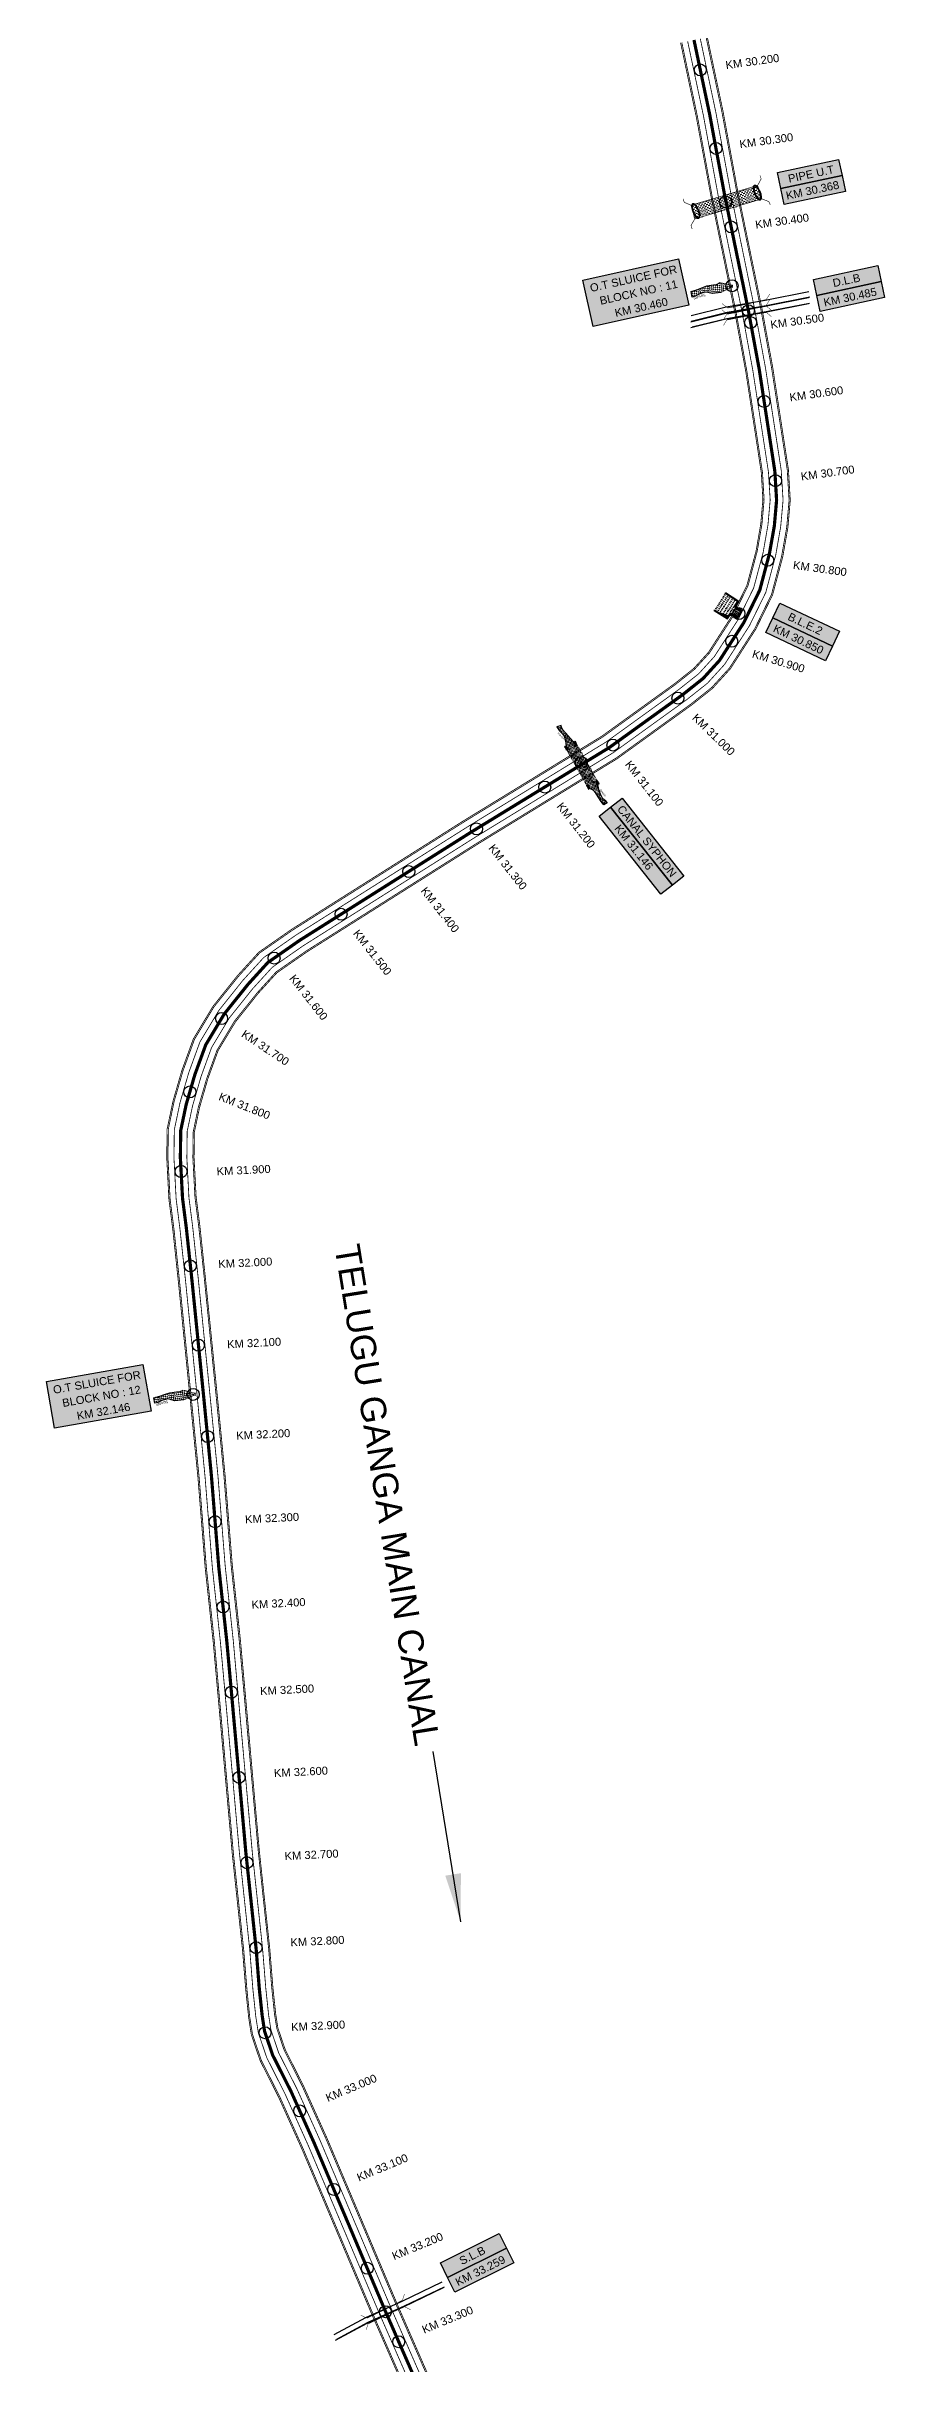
# Model space of a CAD drawing. Header units: inches. Extents: x 85036 to 260440, y 1649183 to 1742360.
# Drawn here: x 88519 to 89567, y 1704299 to 1707195 of the extents above; entities that cross this region are included whole.
import ezdxf

# ---------------------------------------------------------------- set-up
doc = ezdxf.new("R2010")
doc.units = ezdxf.units.IN
doc.header["$MEASUREMENT"] = 0
doc.header["$PDMODE"] = 32
doc.header["$PDSIZE"] = 15
doc.linetypes.add('ACAD_ISO02W100', pattern=[15, 12, -3])
for name, color, linetype in [('bed with', 5, 'Continuous'), ('cahnige', 7, 'Continuous'), ('canal', 1, 'Continuous'), ('CARTTRACK', 30, 'ACAD_ISO02W100'), ('chainage', 7, 'Continuous'), ('laying', 4, 'Continuous'), ('lining', 4, 'Continuous'), ('OT', 7, 'Continuous'), ('ROAD', 6, 'Continuous'), ('SLB', 11, 'Continuous'), ('STREAM', 4, 'Continuous'), ('Stu coo', 3, 'Continuous'), ('top of bund', 1, 'Continuous'), ('UT', 173, 'ACAD_ISO02W100'), ('V', 6, 'Continuous'), ('ZSTU', 7, 'Continuous')]:
    doc.layers.add(name, color=color, linetype=linetype)
doc.styles.add('5mm', font='times.ttf', dxfattribs={"height": 3})
doc.styles.get("Standard").update_dxf_attribs({"font": 'arial.ttf'})
doc.dimstyles.get("Standard").update_dxf_attribs({"dimtxt": 0.18, "dimasz": 0.18, "dimexe": 0.18, "dimexo": 0.0625, "dimgap": 0.09, "dimtad": 0, "dimtih": 1, "dimtoh": 1, "dimdec": 4, "dimzin": 0, "dimdsep": 46, "dimtxsty": 'Standard', "dimcen": 0.09, "dimadec": 0, "dimazin": 0, "dimtfac": 1, "dimtdec": 4, "dimtofl": 0, "dimtmove": 0, "dimatfit": 3, "dimfxl": 1, "dimtolj": 1, "dimtzin": 0, "dimarcsym": 0})
pattern_1 = [(228.0128, (-362214.33102, -1526288.49251), (-7.999998232158, -9.0000013416072), [0.134536, -13.319088]), (184.9697, (-362214.42102, -1526288.592507), (12.0000010515176, 0.999991307007), [0.230868, -22.855925]), (132.5104, (-362214.65102, -1526288.61251), (9.9999907183468, -11.0000086738712), [0.162788, -16.116032]), (267.2737, (-362215.04102, -1526288.862507), (0.9999960177272, 20.0000002949735), [0.210238, -20.813558]), (292.8337, (-362215.05102, -1526289.072507), (-5.0000099054371, 11.9999964117778), [0.206155, -20.409373]), (357.2737, (-362214.97102, -1526289.262507), (-20.0000002949735, 0.9999960177272), [0.210238, -20.813558]), (37.6942, (-362214.761022, -1526289.272507), (-13.000007345618, -9.9999904051605), [0.278029, -27.524849]), (72.2553, (-362214.541022, -1526289.102507), (7.0000107627054, 21.9999962312392), [0.262488, -25.986321]), (121.4296, (-362214.46102, -1526288.852507), (-8.0000082341764, 12.9999950364926), [0.21095, -20.884073]), (175.2364, (-362214.57102, -1526288.67251), (11.0000009463196, -0.9999915326613), [0.240832, -11.800763]), (222.3974, (-362214.811022, -1526288.652507), (-12.0000073510732, -10.9999920820141), [0.311448, -30.833375]), (138.8141, (-362214.05102, -1526288.87251), (-7.0000029468057, 5.999997313343), [0.106301, -10.523844]), (171.4692, (-362214.13102, -1526288.802507), (12.9999982848151, -2.0000079100398), [0.202237, -20.021511]), (225, (-362214.331, -1526288.7725), (-1e-16, -1.00000030945), [0.141421, -1.272792]), (203.1986, (-362214.40102, -1526288.65251), (4.999999730667, 2.000001325265), [0.076158, -7.539615]), (291.8014, (-362214.47102, -1526288.6825), (-0.9999999105, 3.00000027301), [0.107703, -5.277462]), (30.9638, (-362214.43102, -1526288.7825), (2.999998022288, 2.00000248354), [0.174929, -5.656023]), (161.5651, (-362214.28102, -1526288.6925), (2.00000043459, -0.99999840322), [0.126491, -3.035787]), (16.3895, (-362215.05102, -1526288.682507), (10.000002198412, 2.999992709818), [0.1772, -17.542845]), (70.3462, (-362214.88102, -1526288.63251), (-3.9999952473717, -11.0000021356062), [0.148661, -14.717408]), (293.1986, (-362214.28102, -1526288.49251), (-2.000001325265, 4.999999730667), [0.152315, -7.463458]), (343.6105, (-362214.22102, -1526288.632507), (-10.000002198412, 2.999992709818), [0.1772, -17.542845]), (339.444, (-362215.05102, -1526289.30251), (-5.000001844542, 1.999995996422), [0.17088, -8.373124]), (294.7751, (-362214.89102, -1526289.36251), (-4.9999921892452, 11.000003421839), [0.143178, -14.174643]), (66.8014, (-362214.27102, -1526289.49251), (2.000001325265, 4.999999730667), [0.152315, -7.463458]), (17.354, (-362214.21102, -1526289.35251), (-13.0000020190968, -3.9999945022591), [0.167631, -16.595424]), (69.444, (-362214.76102, -1526289.49251), (-1.999995996422, -5.000001844542), [0.08544, -8.458564]), (101.3099, (-362214.33102, -1526289.4925), (-0.999997632162, 4.00000075223), [0.05099, -5.048029]), (165.9638, (-362214.34102, -1526289.4425), (3.00000054599, -0.99999805736), [0.206155, -3.91695]), (186.009, (-362214.54102, -1526289.392507), (9.999999750906, 0.9999993174818), [0.19105, -18.913923]), (303.6901, (-362214.43102, -1526288.8725), (-1.000001334507, 1.99999955777), [0.144222, -3.461329]), (353.1572, (-362214.351022, -1526288.992507), (16.9999993654786, -2.0000079979248), [0.251794, -24.927563]), (60.9454, (-362214.10102, -1526289.02251), (-4.000000027199, -7.0000003845697), [0.102956, -10.192674]), (90, (-362214.051, -1526288.9325), (-1, 1), [0.06, -0.94]), (120.2564, (-362214.56102, -1526289.36251), (3.9999948868027, -7.0000024558547), [0.138924, -13.75352]), (48.0128, (-362214.63102, -1526289.24251), (7.999998232158, 9.0000013416072), [0.269072, -13.184552]), (0, (-362214.451, -1526289.0425), (1, 1), [0.26, -0.74]), (325.3048, (-362214.19102, -1526289.04251), (-9.9999942589875, 7.0000086095945), [0.158114, -15.653274]), (254.0546, (-362214.06102, -1526289.13251), (-0.999999889296, -4.000000126652), [0.145602, -7.134508]), (207.646, (-362214.10102, -1526289.272507), (-18.9999958071796, -10.0000077131692), [0.237065, -23.469474]), (175.4261, (-362214.311022, -1526289.382507), (-13.0000005583121, 0.9999948011611), [0.250799, -24.829074])]
pattern_2 = [(0, (-362215.051, -1526289.4925), (1.25, 1.25), [1.25, -1.25])]
pattern_3 = [(228.0128, (-362243.17535, -1526336.432974), (-7.999998232158, -9.0000013416072), [0.134536, -13.319088]), (184.9697, (-362243.26535, -1526336.532974), (12.0000010515176, 0.999991307007), [0.230868, -22.855925]), (132.5104, (-362243.49535, -1526336.552974), (9.9999907183468, -11.0000086738712), [0.162788, -16.116032]), (267.2737, (-362243.88535, -1526336.802974), (0.9999960177272, 20.0000002949735), [0.210238, -20.813558]), (292.8337, (-362243.89535, -1526337.012974), (-5.0000099054371, 11.9999964117778), [0.206155, -20.409373]), (357.2737, (-362243.81535, -1526337.202974), (-20.0000002949735, 0.9999960177272), [0.210238, -20.813558]), (37.6942, (-362243.60535, -1526337.212974), (-13.000007345618, -9.9999904051605), [0.278029, -27.524849]), (72.2553, (-362243.38535, -1526337.042974), (7.0000107627054, 21.9999962312392), [0.262488, -25.986321]), (121.4296, (-362243.30535, -1526336.792974), (-8.0000082341764, 12.9999950364926), [0.21095, -20.884073]), (175.2364, (-362243.41535, -1526336.612974), (11.0000009463196, -0.9999915326613), [0.240832, -11.800763]), (222.3974, (-362243.65535, -1526336.592974), (-12.0000073510732, -10.9999920820141), [0.311448, -30.833375]), (138.8141, (-362242.89535, -1526336.81297), (-7.0000029468057, 5.999997313343), [0.106301, -10.523844]), (171.4692, (-362242.97535, -1526336.742974), (12.9999982848151, -2.0000079100398), [0.202237, -20.021511]), (225, (-362243.17535, -1526336.713), (-1e-16, -1.00000030945), [0.141421, -1.272792]), (203.1986, (-362243.24535, -1526336.59297), (4.999999730667, 2.000001325265), [0.076158, -7.539615]), (291.8014, (-362243.31535, -1526336.62297), (-0.9999999105, 3.00000027301), [0.107703, -5.277462]), (30.9638, (-362243.27535, -1526336.72297), (2.999998022288, 2.00000248354), [0.174929, -5.656023]), (161.5651, (-362243.12535, -1526336.63297), (2.00000043459, -0.99999840322), [0.126491, -3.035787]), (16.3895, (-362243.89535, -1526336.622974), (10.000002198412, 2.999992709818), [0.1772, -17.542845]), (70.3462, (-362243.72535, -1526336.572974), (-3.9999952473717, -11.0000021356062), [0.148661, -14.717408]), (293.1986, (-362243.12535, -1526336.43297), (-2.000001325265, 4.999999730667), [0.152315, -7.463458]), (343.6105, (-362243.06535, -1526336.572974), (-10.000002198412, 2.999992709818), [0.1772, -17.542845]), (339.444, (-362243.89535, -1526337.24297), (-5.000001844542, 1.999995996422), [0.17088, -8.373124]), (294.7751, (-362243.73535, -1526337.302974), (-4.9999921892452, 11.000003421839), [0.143178, -14.174643]), (66.8014, (-362243.11535, -1526337.43297), (2.000001325265, 4.999999730667), [0.152315, -7.463458]), (17.354, (-362243.05535, -1526337.292974), (-13.0000020190968, -3.9999945022591), [0.167631, -16.595424]), (69.444, (-362243.60535, -1526337.43297), (-1.999995996422, -5.000001844542), [0.08544, -8.458564]), (101.3099, (-362243.17535, -1526337.43297), (-0.999997632162, 4.00000075223), [0.05099, -5.048029]), (165.9638, (-362243.18535, -1526337.38297), (3.00000054599, -0.99999805736), [0.206155, -3.91695]), (186.009, (-362243.38535, -1526337.332974), (9.999999750906, 0.9999993174818), [0.19105, -18.913923]), (303.6901, (-362243.27535, -1526336.81297), (-1.000001334507, 1.99999955777), [0.144222, -3.461329]), (353.1572, (-362243.19535, -1526336.932974), (16.9999993654786, -2.0000079979248), [0.251794, -24.927563]), (60.9454, (-362242.94535, -1526336.96297), (-4.000000027199, -7.0000003845697), [0.102956, -10.192674]), (90, (-362242.8953, -1526336.873), (-1, 1), [0.06, -0.94]), (120.2564, (-362243.40535, -1526337.302974), (3.9999948868027, -7.0000024558547), [0.138924, -13.75352]), (48.0128, (-362243.47535, -1526337.182974), (7.999998232158, 9.0000013416072), [0.269072, -13.184552]), (0, (-362243.2953, -1526336.983), (1, 1), [0.26, -0.74]), (325.3048, (-362243.03535, -1526336.982974), (-9.9999942589875, 7.0000086095945), [0.158114, -15.653274]), (254.0546, (-362242.90535, -1526337.07297), (-0.999999889296, -4.000000126652), [0.145602, -7.134508]), (207.646, (-362242.94535, -1526337.212974), (-18.9999958071796, -10.0000077131692), [0.237065, -23.469474]), (175.4261, (-362243.15535, -1526337.322974), (-13.0000005583121, 0.9999948011611), [0.250799, -24.829074])]

# ---------------------------------------------------------------- blocks, each defined once
blk = doc.blocks.new('VBVB')
at = {"layer": 'STREAM'}
h = blk.add_hatch(dxfattribs=at)
h.set_pattern_fill('DASH', color=256, scale=10, style=0)
h.set_pattern_definition([(0, (17867.8837, -28501.71), (1.25, 1.25), [1.25, -1.25])])
h.paths.add_polyline_path([(380096, 1497775), (380098.9, 1497780.2), (380100.4, 1497784.6), (380101.8, 1497788.8), (380103.8, 1497793.6), (380099.5, 1497795.9), (380098.5, 1497793.5), (380097.6, 1497789.6), (380097, 1497787.7), (380095.8, 1497784.7), (380093.9, 1497783), (380090.9, 1497780.8), (380086.6, 1497774), (380084.6, 1497765.2), (380084.1, 1497764.3), (380085.9, 1497763.2), (380086.6, 1497763.8), (380093.7, 1497769.3), (380094.5, 1497772.7)])
at = {"layer": 'OT', "const_width": 0.5}
blk.add_lwpolyline([(380084.6, 1497765.2), (380084.1, 1497764.3), (380083.5, 1497763.5), (380085.4, 1497762.3), (380085.9, 1497763.2), (380084.1, 1497764.3), (380085.9, 1497763.2), (380086.6, 1497763.8), (380093.7, 1497769.3), (380086.6, 1497763.8), (380085.9, 1497763.2), (380084.1, 1497764.3), (380084.6, 1497765.2), (380086.6, 1497774)], dxfattribs=at)
at = {"layer": 'STREAM'}
blk.add_lwpolyline([(380086.6, 1497774), (380090.9, 1497780.8), (380093.9, 1497783), (380095.8, 1497784.7), (380097, 1497787.7), (380097.6, 1497789.6), (380098.5, 1497793.5), (380099.5, 1497795.9), (380103.8, 1497793.6), (380101.8, 1497788.8), (380100.4, 1497784.6), (380098.9, 1497780.2), (380096, 1497775), (380094.5, 1497772.7), (380093.7, 1497769.3)], dxfattribs=at)
at = {"layer": 'cahnige', "style": '5mm'}
blk.add_text('Stream', height=2.5, rotation=71.1743, dxfattribs=at).set_placement((380095, 1497785.5))
blk = doc.blocks.new('GGF')
at = {"layer": 'STREAM'}
h = blk.add_hatch(dxfattribs=at)
h.set_pattern_fill('DASH', color=256, scale=10, angle=-6.0827, style=0)
h.set_pattern_definition([(353.91726508, (-115347.3726, 1016.3876), (1.3754179499, 1.1105068496), [1.25, -1.25])])
h.paths.add_polyline_path([(406186.8, 1485623.9), (406186.3, 1485618.2), (406185.8, 1485612.4), (406242.6, 1485608.9), (406242.9, 1485614.6), (406243.1, 1485620.4)])
at = {"layer": 'laying', "linetype": 'ByBlock', "extrusion": (0, 0, -1)}
for centre in [(406188.8, 1485618.1), (406240.8, 1485615)]:
    blk.add_ellipse(centre, major_axis=(0.4, -6.37), ratio=0.388717, dxfattribs=at)
at = {"layer": 'laying', "linetype": 'ByBlock'}
for points in [[(406189.2, 1485612.2), (406189.1, 1485612.2), (406189.1, 1485612.2), (406188.9, 1485612.3), (406188.8, 1485612.4), (406188.5, 1485612.6), (406188.4, 1485612.8), (406188, 1485613.3), (406187.7, 1485613.9), (406187.3, 1485615.2), (406187.1, 1485615.9), (406186.9, 1485617.5), (406186.8, 1485618.3), (406186.8, 1485619.9), (406186.9, 1485620.7), (406187.2, 1485622.1), (406187.4, 1485622.7), (406187.7, 1485623.4), (406187.9, 1485623.6), (406188.1, 1485623.8), (406188.2, 1485623.9), (406188.4, 1485624), (406188.5, 1485624), (406188.6, 1485623.9), (406188.7, 1485623.9), (406189, 1485623.8), (406189.1, 1485623.6), (406189.4, 1485623.3), (406189.5, 1485623.1), (406190, 1485622.3), (406190.2, 1485621.6), (406190.6, 1485620), (406190.8, 1485619), (406190.9, 1485617.2), (406190.8, 1485616.3), (406190.6, 1485614.6), (406190.4, 1485613.9), (406190.1, 1485613), (406189.9, 1485612.8), (406189.6, 1485612.4), (406189.5, 1485612.4), (406189.3, 1485612.3), (406189.3, 1485612.2), (406189.2, 1485612.2)], [(406241.2, 1485609.1), (406241.1, 1485609.1), (406241, 1485609.1), (406240.8, 1485609.2), (406240.7, 1485609.3), (406240.5, 1485609.5), (406240.4, 1485609.6), (406240, 1485610.2), (406239.7, 1485610.7), (406239.3, 1485612), (406239.1, 1485612.8), (406238.9, 1485614.4), (406238.8, 1485615.2), (406238.8, 1485616.8), (406238.9, 1485617.6), (406239.1, 1485618.9), (406239.3, 1485619.5), (406239.7, 1485620.2), (406239.8, 1485620.4), (406240.1, 1485620.7), (406240.2, 1485620.8), (406240.4, 1485620.8), (406240.4, 1485620.8), (406240.6, 1485620.8), (406240.7, 1485620.8), (406241, 1485620.6), (406241.1, 1485620.5), (406241.4, 1485620.2), (406241.5, 1485620), (406241.9, 1485619.2), (406242.2, 1485618.5), (406242.6, 1485616.8), (406242.7, 1485615.9), (406242.8, 1485614.1), (406242.8, 1485613.1), (406242.6, 1485611.5), (406242.4, 1485610.7), (406242, 1485609.9), (406241.9, 1485609.6), (406241.6, 1485609.3), (406241.5, 1485609.2), (406241.3, 1485609.1), (406241.2, 1485609.1), (406241.2, 1485609.1)]]:
    blk.add_open_spline(points, degree=3, knots=[0, 0, 0, 0, 0.189072, 0.189072, 0.378144, 0.378144, 0.567217, 0.567217, 0.964238, 0.964238, 1.36126, 1.36126, 1.758281, 1.758281, 2.155303, 2.155303, 2.552324, 2.552324, 2.807761, 2.807761, 3.01244, 3.01244, 3.217119, 3.217119, 3.421798, 3.421798, 3.626477, 3.626477, 3.831155, 3.831155, 4.280923, 4.280923, 4.73069, 4.73069, 5.180458, 5.180458, 5.630225, 5.630225, 5.896844, 5.896844, 6.112115, 6.112115, 6.283185, 6.283185, 6.283185, 6.283185], dxfattribs=at)
at = {"layer": 'UT', "ltscale": 0.2, "const_width": 0.5}
for points in [[(406181, 1485605.6), (406181.2, 1485608.6), (406185.8, 1485612.4), (406186.3, 1485618.2), (406186.8, 1485623.9), (406182.5, 1485628), (406182.5, 1485631)], [(406185.8, 1485612.4), (406242.6, 1485608.9)], [(406186.8, 1485623.9), (406243.1, 1485620.4)], [(406247.7, 1485627.4), (406247.6, 1485624.4), (406243.1, 1485620.4), (406242.9, 1485614.6), (406242.6, 1485608.9), (406247.1, 1485604.9), (406247.3, 1485602)]]:
    blk.add_lwpolyline(points, dxfattribs=at)
blk = doc.blocks.new('FGDFGDFG6YURT')
at = {"layer": 'ROAD', "color": 1, "linetype": 'Continuous', "lineweight": 25}
for points in [[(386103.5, 1482907.4, 0), (386134.5, 1482913, 0), (386162.3, 1482917.4, 0), (386187, 1482923.1, 0)], [(386104.2, 1482903.5, 0), (386135.2, 1482909.2, 0), (386163.1, 1482913.6, 0), (386187.9, 1482919.3, 0)], [(386104.3, 1482907.7, 0), (386135.3, 1482913.3, 0), (386163.2, 1482917.7, 0), (386188, 1482923.4, 0)]]:
    blk.add_polyline3d(points, dxfattribs=at)
at = {"layer": 'SLB'}
for points, const_width in [([(386134.6, 1482913.4), (386134.2, 1482913.4), (386130.6, 1482916.6)], 0.3), ([(386134.6, 1482913.4), (386148.2, 1482915.4), (386161.8, 1482917.9)], 0.5), ([(386162, 1482918.2), (386148.4, 1482915.7), (386134.9, 1482912.9)], 0.5), ([(386161.8, 1482917.9), (386162.2, 1482917.9), (386164.8, 1482922)], 0.3), ([(386134.8, 1482908.7), (386134.5, 1482908.7), (386131.9, 1482904.6)], 0.3), ([(386161.9, 1482914.1), (386148.3, 1482911.6), (386134.8, 1482908.7)], 0.5), ([(386161.9, 1482914.1), (386162.2, 1482914), (386165.9, 1482910.9)], 0.3)]:
    blk.add_lwpolyline(points, dxfattribs=dict(at, const_width=const_width))
blk = doc.blocks.new('A$C377B10CC')
at = {"layer": 'STREAM'}
h = blk.add_hatch(dxfattribs=at)
h.set_pattern_fill('DASH', color=256, scale=10, style=0)
h.set_pattern_definition(pattern_2)
h.paths.add_polyline_path([(-21.1, 10.4), (-19.3, 15), (-16.2, 21.2), (-13.8, 26.1), (-11.8, 30.8), (-15.9, 33.3), (-17.5, 29), (-18.4, 24.9), (-21.4, 20), (-25.2, 15.7), (-29.9, 11.7), (-32.6, 7.4), (-28.1, 4.5), (-23.6, 1.5), (-21.1, 5.7)])
h = blk.add_hatch(dxfattribs=at)
h.set_pattern_fill('DASH', color=256, scale=10, style=0)
h.set_pattern_definition(pattern_2)
h.paths.add_polyline_path([(-60.2, -34.7), (-54, -38.6), (-47.9, -42.7), (-22.3, -0.1), (-28.4, 4), (-34.5, 8)])
h = blk.add_hatch(dxfattribs=at)
h.set_pattern_fill('DASH', color=256, scale=10, style=0)
h.set_pattern_definition(pattern_2)
h.paths.add_polyline_path([(-57.7, -50.5), (-52.5, -46.4), (-49.9, -42.1), (-54.3, -39.1), (-58.8, -36.3), (-61.4, -40.5), (-63.6, -47.5), (-64.8, -50.6), (-68, -60.3), (-69.9, -62.9), (-71.7, -64.6), (-67.4, -68.4), (-64.9, -63), (-63.3, -57.9), (-61.9, -54.8), (-59.5, -52.2)])
at = {"layer": 'UT', "ltscale": 0.2}
h = blk.add_hatch(dxfattribs=at)
h.set_pattern_fill('GRAVEL', color=256, style=0)
h.set_pattern_definition(pattern_1)
h.paths.add_polyline_path([(-34.2, 8.5), (-32.6, 7.4), (-29.9, 11.7), (-31.7, 12.8)])
h = blk.add_hatch(dxfattribs=at)
h.set_pattern_fill('GRAVEL', color=256, style=0)
h.set_pattern_definition(pattern_1)
h.paths.add_polyline_path([(-23.6, 1.5), (-22, 0.4), (-19.4, 4.7), (-21.1, 5.7)])
h = blk.add_hatch(dxfattribs=at)
h.set_pattern_fill('GRAVEL', color=256, style=0)
h.set_pattern_definition(pattern_3)
h.paths.add_polyline_path([(-58.8, -36.3), (-60.5, -35.2), (-63.1, -39.5), (-61.4, -40.5)])
h = blk.add_hatch(dxfattribs=at)
h.set_pattern_fill('GRAVEL', color=256, style=0)
h.set_pattern_definition(pattern_3)
h.paths.add_polyline_path([(-48.2, -43.2), (-49.9, -42.2), (-52.5, -46.4), (-50.8, -47.5)])
at = {"layer": 'STREAM'}
for points in [[(-29.9, 11.7), (-25.2, 15.7), (-21.4, 20), (-18.4, 24.9), (-17.5, 29), (-15.9, 33.3), (-11.8, 30.8), (-13.8, 26.1), (-16.2, 21.2), (-19.3, 15), (-21.1, 10.4), (-21.1, 5.7)], [(-61.4, -40.5), (-63.6, -47.5), (-64.8, -50.6), (-68, -60.3), (-69.9, -62.9), (-71.7, -64.6), (-67.4, -68.4), (-64.9, -63), (-63.3, -57.9), (-61.9, -54.8), (-59.5, -52.2), (-57.7, -50.5), (-52.5, -46.4)]]:
    blk.add_lwpolyline(points, dxfattribs=at)
at = {"layer": 'UT', "ltscale": 0.2, "const_width": 0.5}
for points in [[(-60.5, -35.2), (-34.5, 8)], [(-48.2, -43.3), (-22.3, -0.1)], [(-34.6, 8), (-28.4, 4), (-22.3, -0.1)], [(-34.2, 8.5), (-31.7, 12.8)], [(-34.2, 8.5), (-28.1, 4.5), (-22, 0.4)], [(-32.6, 7.4), (-29.9, 11.7)], [(-31.7, 12.8), (-29.9, 11.7)], [(-23.6, 1.5), (-21.1, 5.7)], [(-22.3, -0.1), (-22, 0.4)], [(-22, 0.4), (-19.4, 4.7)], [(-21.1, 5.7), (-19.4, 4.7)], [(-63.1, -39.5), (-60.5, -35.2)], [(-63.1, -39.5), (-61.4, -40.5)], [(-61.4, -40.5), (-58.8, -36.3)], [(-60.5, -35.2), (-54.3, -39.1), (-48.2, -43.3)], [(-60.2, -34.7), (-54, -38.6), (-47.9, -42.8)], [(-52.5, -46.4), (-49.9, -42.1)], [(-52.5, -46.4), (-50.8, -47.5)], [(-50.8, -47.5), (-48.2, -43.2)]]:
    blk.add_lwpolyline(points, dxfattribs=at)
at = {"layer": 'cahnige', "style": '5mm'}
for p in [(-24.7, 17), (-60.9, -63.7)]:
    blk.add_text('Stream', height=2.5, rotation=71.1743, dxfattribs=at).set_placement(p)
blk = doc.blocks.new('RGRGFG')
at = {"layer": 'V'}
h = blk.add_hatch(color=4, dxfattribs=at)
h.paths.add_polyline_path([(245045.3, 1724876.5), (245045.3, 1724857.9), (245052.9, 1724857.9), (245052.9, 1724847.7), (245061.8, 1724847.7), (245061.8, 1724857.9), (245069.4, 1724857.9), (245069.4, 1724876.5), (245070.4, 1724876.5), (245070.4, 1724856.9), (245062.8, 1724856.9), (245062.8, 1724846.7), (245051.9, 1724846.7), (245051.9, 1724856.9), (245044.3, 1724856.9), (245044.3, 1724876.5)])
h.paths.add_polyline_path([(245070.4, 1724876.5), (245070.4, 1724856.9)], flags=17)
h.paths.add_polyline_path([(245062.8, 1724856.9), (245062.8, 1724846.7)], flags=17)
h.paths.add_polyline_path([(245062.8, 1724856.9), (245070.4, 1724856.9)], flags=17)
edge = h.paths.add_edge_path(flags=17)
edge.add_line((245051.9, 1724846.7), (245062.8, 1724846.7))
edge.add_line((245051.9, 1724846.7), (245062.8, 1724846.7))
edge = h.paths.add_edge_path(flags=17)
edge.add_line((245044.3, 1724876.5), (245044.3, 1724856.9))
edge.add_line((245044.3, 1724856.9), (245051.9, 1724856.9))
edge.add_line((245051.9, 1724856.9), (245051.9, 1724846.7))
at = {"layer": 'V', "color": 4}
for points in [[(245044.3, 1724876.5), (245044.3, 1724856.9), (245051.9, 1724856.9), (245051.9, 1724846.7)], [(245044.3, 1724876.5), (245044.3, 1724856.9), (245051.9, 1724856.9), (245051.9, 1724846.7), (245062.8, 1724846.7), (245062.8, 1724856.9), (245070.4, 1724856.9), (245070.4, 1724876.5)], [(245044.3, 1724876.5), (245045.3, 1724876.5)], [(245045.3, 1724876.5), (245045.3, 1724857.9), (245052.9, 1724857.9), (245052.9, 1724847.7), (245061.8, 1724847.7), (245061.8, 1724857.9), (245069.4, 1724857.9), (245069.4, 1724876.5)], [(245047.3, 1724874.8), (245047.3, 1724876.5)], [(245047.3, 1724871.3), (245047.3, 1724873)], [(245047.3, 1724868), (245047.3, 1724869.6)], [(245047.3, 1724864.2), (245047.3, 1724865.8)], [(245047.3, 1724860.7), (245047.3, 1724862.4)], [(245049.6, 1724874.8), (245049.6, 1724876.5)], [(245049.6, 1724871.3), (245049.6, 1724873)], [(245049.6, 1724868), (245049.6, 1724869.6)], [(245049.6, 1724864.2), (245049.6, 1724865.8)], [(245049.6, 1724860.7), (245049.6, 1724862.4)], [(245051.9, 1724846.7), (245062.8, 1724846.7), (245062.8, 1724856.9), (245070.4, 1724856.9), (245070.4, 1724876.5)], [(245051.9, 1724874.8), (245051.9, 1724876.5)], [(245051.9, 1724871.3), (245051.9, 1724873)], [(245051.9, 1724868), (245051.9, 1724869.6)], [(245051.9, 1724864.2), (245051.9, 1724865.8)], [(245051.9, 1724860.7), (245051.9, 1724862.4)], [(245054, 1724874.8), (245054, 1724876.5)], [(245054, 1724871.3), (245054, 1724873)], [(245054, 1724868), (245054, 1724869.6)], [(245054, 1724864.2), (245054, 1724865.8)], [(245054, 1724860.7), (245054, 1724862.4)], [(245054, 1724857.7), (245054, 1724859.3)], [(245055.9, 1724874.8), (245055.9, 1724876.5)], [(245055.9, 1724871.3), (245055.9, 1724873)], [(245055.9, 1724868), (245055.9, 1724869.6)], [(245055.9, 1724864.2), (245055.9, 1724865.8)], [(245055.9, 1724860.7), (245055.9, 1724862.4)], [(245055.9, 1724857.7), (245055.9, 1724859.3)], [(245058.1, 1724874.8), (245058.1, 1724876.5)], [(245058.1, 1724871.3), (245058.1, 1724873)], [(245058.1, 1724868), (245058.1, 1724869.6)], [(245058.1, 1724864.2), (245058.1, 1724865.8)], [(245058.1, 1724860.7), (245058.1, 1724862.4)], [(245058.1, 1724857.7), (245058.1, 1724859.3)], [(245060.5, 1724874.8), (245060.5, 1724876.5)], [(245060.5, 1724871.3), (245060.5, 1724873)], [(245060.5, 1724868), (245060.5, 1724869.6)], [(245060.5, 1724864.2), (245060.5, 1724865.8)], [(245060.5, 1724860.7), (245060.5, 1724862.4)], [(245060.5, 1724857.7), (245060.5, 1724859.3)], [(245070.4, 1724876.5), (245070.4, 1724856.9), (245062.8, 1724856.9), (245062.8, 1724846.7)], [(245070.4, 1724876.5), (245070.4, 1724856.9), (245062.8, 1724856.9), (245062.8, 1724846.7)], [(245063.1, 1724874.8), (245063.1, 1724876.5)], [(245063.1, 1724871.3), (245063.1, 1724873)], [(245063.1, 1724868), (245063.1, 1724869.6)], [(245063.1, 1724864.2), (245063.1, 1724865.8)], [(245063.1, 1724860.7), (245063.1, 1724862.4)], [(245065.3, 1724874.8), (245065.3, 1724876.5)], [(245065.3, 1724871.3), (245065.3, 1724873)], [(245065.3, 1724868), (245065.3, 1724869.6)], [(245065.3, 1724864.2), (245065.3, 1724865.8)], [(245065.3, 1724860.7), (245065.3, 1724862.4)], [(245067.7, 1724874.8), (245067.7, 1724876.5)], [(245067.7, 1724871.3), (245067.7, 1724873)], [(245067.7, 1724868), (245067.7, 1724869.6)], [(245067.7, 1724864.2), (245067.7, 1724865.8)], [(245067.7, 1724860.7), (245067.7, 1724862.4)], [(245069.4, 1724876.5), (245070.4, 1724876.5)], [(245054, 1724854.5), (245054, 1724856.1)], [(245054, 1724848.3), (245054, 1724853.5)], [(245055.9, 1724854.5), (245055.9, 1724856.1)], [(245055.9, 1724848.3), (245055.9, 1724853.5)], [(245058.1, 1724854.5), (245058.1, 1724856.1)], [(245058.1, 1724848.3), (245058.1, 1724853.5)], [(245060.5, 1724854.5), (245060.5, 1724856.1)], [(245060.5, 1724848.3), (245060.5, 1724853.5)]]:
    blk.add_lwpolyline(points, dxfattribs=at)

msp = doc.modelspace()

# ---------------------------------------------------------------- hatches: boundary and pattern name
at = {"layer": 'V'}
for points in [[(89189.7, 1706903.1), (89309.1, 1706929.7), (89322, 1706871.7), (89202.6, 1706845.1)], [(88519.4, 1705526.4), (88639.8, 1705547.7), (88650.2, 1705489.2), (88529.7, 1705467.9)]]:
    msp.add_hatch(color=2, dxfattribs=at).paths.add_polyline_path(points)
at = {"layer": 'ZSTU'}
h = msp.add_hatch(color=135, dxfattribs=at)
h.set_gradient(color1=(141, 177, 78), color2=(107, 135, 59), one_color=1, tint=0.38, name='CYLINDER')
h.paths.add_polyline_path([(89432.6, 1707037.5), (89436.9, 1707017.5), (89513.4, 1707033.9), (89509.1, 1707053.9)])
h.paths.add_polyline_path([(89441.5, 1707020.7), (89507.2, 1707034.7), (89504, 1707049.6), (89438.3, 1707035.6)], flags=24)
h = msp.add_hatch(color=252, dxfattribs=at)
h.set_gradient(color1=(167, 88, 159), color2=(127, 67, 121), one_color=1, tint=0.38, name='CYLINDER')
h.paths.add_polyline_path([(89517.7, 1707013.9), (89513.4, 1707033.9), (89436.9, 1707017.5), (89441.2, 1706997.4)])
h.paths.add_polyline_path([(89442.5, 1707000.1), (89513.6, 1707015.4), (89510.4, 1707030.3), (89439.3, 1707015.1)], flags=24)
h = msp.add_hatch(color=135, dxfattribs=at)
h.set_gradient(color1=(141, 177, 78), color2=(107, 135, 59), one_color=1, tint=0.38, name='CYLINDER')
h.paths.add_polyline_path([(89562.3, 1706901.1), (89558, 1706921.1), (89477.6, 1706903.7), (89481.8, 1706883.7)])
h.paths.add_polyline_path([(89501, 1706891.2), (89540, 1706899.6), (89536.9, 1706914.2), (89497.8, 1706905.9)], flags=24)
h = msp.add_hatch(color=252, dxfattribs=at)
h.set_gradient(color1=(167, 88, 159), color2=(127, 67, 121), one_color=1, tint=0.38, name='CYLINDER')
h.paths.add_polyline_path([(89566.6, 1706881.1), (89562.3, 1706901.1), (89481.8, 1706883.7), (89486.1, 1706863.7)])
h.paths.add_polyline_path([(89489.6, 1706866.7), (89560.7, 1706881.9), (89557.5, 1706896.9), (89486.4, 1706881.7)], flags=24)
h = msp.add_hatch(color=135, dxfattribs=at)
h.set_gradient(color1=(141, 177, 78), color2=(107, 135, 59), one_color=1, tint=0.38, name='CYLINDER')
h.paths.add_polyline_path([(89501.4, 1706445.6), (89510.2, 1706464.1), (89435.8, 1706499.3), (89427, 1706480.9)])
h.paths.add_polyline_path([(89441.3, 1706477.6), (89487.2, 1706455.7), (89493.6, 1706469.3), (89447.8, 1706491.2)], flags=24)
h = msp.add_hatch(color=252, dxfattribs=at)
h.set_gradient(color1=(167, 88, 159), color2=(127, 67, 121), one_color=1, tint=0.38, name='CYLINDER')
h.paths.add_polyline_path([(89492.6, 1706427.2), (89501.4, 1706445.6), (89427, 1706480.9), (89418.2, 1706462.4)])
h.paths.add_polyline_path([(89422.8, 1706462.7), (89488.4, 1706431.4), (89495, 1706445.3), (89429.4, 1706476.5)], flags=24)
h = msp.add_hatch(color=252, dxfattribs=at)
h.set_gradient(color1=(167, 88, 159), color2=(127, 67, 121), one_color=1, tint=0.38, name='CYLINDER')
h.paths.add_polyline_path([(89287.2, 1706135.3), (89301.6, 1706146.6), (89224.2, 1706244.1), (89209.9, 1706232.8)])
h.paths.add_polyline_path([(89224.8, 1706217.7), (89269.9, 1706160.7), (89281.9, 1706170.3), (89236.8, 1706227.2)], flags=24)
h = msp.add_hatch(color=135, dxfattribs=at)
h.set_gradient(color1=(141, 177, 78), color2=(107, 135, 59), one_color=1, tint=0.38, name='CYLINDER')
h.paths.add_polyline_path([(89238.6, 1706255.5), (89224.2, 1706244.1), (89301.6, 1706146.6), (89315.9, 1706157.9)])
h.paths.add_polyline_path([(89228, 1706241.9), (89299.3, 1706152.1), (89311.4, 1706161.7), (89240.2, 1706251.6)], flags=24)
h = msp.add_hatch(color=135, dxfattribs=at)
h.set_gradient(color1=(141, 177, 78), color2=(107, 135, 59), one_color=1, tint=0.38, name='CYLINDER')
h.paths.add_polyline_path([(89094.3, 1704443.4), (89085.2, 1704461.7), (89011.6, 1704424.9), (89020.7, 1704406.6)])
h.paths.add_polyline_path([(89037.4, 1704418.3), (89072.6, 1704435.9), (89065.7, 1704449.7), (89030.4, 1704432.2)], flags=24)
h = msp.add_hatch(color=252, dxfattribs=at)
h.set_gradient(color1=(167, 88, 159), color2=(127, 67, 121), one_color=1, tint=0.38, name='CYLINDER')
h.paths.add_polyline_path([(89103.4, 1704425.1), (89094.3, 1704443.4), (89020.7, 1704406.6), (89029.8, 1704388.2)])
h.paths.add_polyline_path([(89032.4, 1704392), (89097.5, 1704424.4), (89090.6, 1704438.1), (89025.6, 1704405.8)], flags=24)

# ---------------------------------------------------------------- linework, layer by layer
for p in [(89336.3, 1707165.6), (89355.9, 1707067.6), (89374.9, 1706969.4), (89399.2, 1706849.9), (89416, 1706751.3), (89430.2, 1706652.3), (89420.5, 1706552.8), (89375.6, 1706451.5), (89308.3, 1706380.5), (89227.1, 1706321.9), (89142, 1706269.3), (89056.7, 1706217.1), (88972.2, 1706163.7), (88887.6, 1706110.4), (88803.9, 1706055.6), (88738.3, 1705980.1), (88698.6, 1705888.3), (88687.7, 1705788.9), (88699.3, 1705670.8), (88709.4, 1705571.8), (88720.8, 1705457.6), (88730.2, 1705351.1), (88740.2, 1705244.6), (88750.6, 1705138.1), (88760.1, 1705031.6), (88769.9, 1704925), (88781.3, 1704818.7), (88792.6, 1704712.4), (88835.9, 1704614.8), (88878.5, 1704516.6), (88920.2, 1704418.1), (88959.6, 1704326.2)]:
    msp.add_point(p)
at = {"color": 2}
for p in [(89367.9, 1707000.6), (89375.9, 1706895.9), (89396.4, 1706864.7), (89384.4, 1706486.1), (89187.6, 1706300.1), (88702.9, 1705510.3), (88942.9, 1704363.7)]:
    msp.add_point(p, dxfattribs=at)
at = {"layer": 'bed with', "const_width": 1}
for points in [[(89320.5, 1707201.4), (89340.2, 1707108.5), (89358.6, 1707008.6), (89388.6, 1706862.6), (89401.9, 1706790.1), (89421.4, 1706663.3), (89423.6, 1706628.2), (89420.8, 1706596.8), (89414.8, 1706562.6), (89403, 1706518.3), (89383.7, 1706478.9), (89353.8, 1706432.4), (89334.3, 1706411), (89310, 1706391.7), (89218.6, 1706325.7), (89045.6, 1706219.7), (88831, 1706084.2), (88790.8, 1706056.2), (88765, 1706027.9), (88734.9, 1705990.2), (88711.2, 1705950.7), (88697.3, 1705912.5), (88686.3, 1705874.7), (88679.2, 1705840.8), (88678.8, 1705805.6), (88681.5, 1705754.7), (88686.2, 1705717.6), (88693.2, 1705652.8), (88708.4, 1705501.6), (88717.6, 1705407.6), (88726.7, 1705294.3), (88736.8, 1705200.7), (88744.4, 1705117.1), (88760.6, 1704936.9), (88773.5, 1704815.9), (88777.4, 1704766.7), (88781, 1704732.7), (88784.2, 1704712.3), (88794.7, 1704681.4), (88817.7, 1704635.7), (88846.8, 1704571), (88935.3, 1704361.7), (89056.1, 1704085.2)], [(89336.3, 1707204.7), (89355.9, 1707111.7), (89374.4, 1707011.7), (89404.4, 1706865.7), (89417.8, 1706792.8), (89437.4, 1706665.1), (89439.7, 1706627.9), (89436.7, 1706594.7), (89430.5, 1706559.1), (89418.1, 1706512.6), (89397.7, 1706471), (89366.6, 1706422.6), (89345.3, 1706399.2), (89319.7, 1706378.9), (89227.5, 1706312.3), (89054.1, 1706206), (88839.9, 1706070.8), (88801.5, 1706044), (88777.2, 1706017.4), (88748.1, 1705981), (88725.8, 1705943.8), (88712.6, 1705907.5), (88702, 1705870.8), (88695.3, 1705839.1), (88694.9, 1705805.9), (88697.5, 1705756.2), (88702.2, 1705719.5), (88709.2, 1705654.5), (88724.4, 1705503.2), (88733.7, 1705409), (88742.8, 1705295.8), (88752.9, 1705202.3), (88760.4, 1705118.5), (88776.6, 1704938.4), (88789.5, 1704817.4), (88793.5, 1704768.2), (88797, 1704734.8), (88799.9, 1704716.2), (88809.5, 1704687.6), (88832.3, 1704642.6), (88861.5, 1704577.5), (88950.1, 1704368), (89070.8, 1704091.8)]]:
    msp.add_lwpolyline(points, dxfattribs=at)
at = {"layer": 'canal', "color": 1}
msp.add_lwpolyline([(88720.8, 1705457.6), (88725.6, 1705408.3), (88734.7, 1705295), (88744.8, 1705201.5), (88752.4, 1705117.8), (88768.6, 1704937.7), (88781.5, 1704816.7), (88785.4, 1704767.4), (88789, 1704733.7), (88792, 1704714.3), (88802.1, 1704684.5), (88825, 1704639.2), (88854.1, 1704574.3), (88920.2, 1704418.1)], dxfattribs=at)
at = {"layer": 'lining', "const_width": 1}
for points in [[(89313.2, 1707199.9), (89332.8, 1707107.1), (89351.2, 1707007.1), (89381.3, 1706861.2), (89394.5, 1706788.9), (89414, 1706662.5), (89416, 1706628.3), (89413.3, 1706597.8), (89407.4, 1706564.2), (89395.9, 1706521), (89377.1, 1706482.6), (89347.8, 1706437), (89329.1, 1706416.5), (89305.5, 1706397.7), (89214.4, 1706331.9), (89041.6, 1706226.1), (88826.8, 1706090.4), (88785.8, 1706061.9), (88759.3, 1706032.7), (88728.7, 1705994.5), (88704.4, 1705954), (88690.1, 1705914.8), (88679, 1705876.5), (88671.7, 1705841.7), (88671.3, 1705805.4), (88674, 1705754), (88678.8, 1705716.8), (88685.7, 1705652), (88700.9, 1705500.9), (88710.2, 1705406.9), (88719.3, 1705293.6), (88729.4, 1705200), (88736.9, 1705116.4), (88753.1, 1704936.1), (88766, 1704815.2), (88770, 1704766), (88773.5, 1704731.7), (88776.9, 1704710.5), (88787.7, 1704678.5), (88811, 1704632.5), (88839.9, 1704568), (88928.4, 1704358.7), (89049.2, 1704082.2)], [(89343.6, 1707206.2), (89363.3, 1707113.1), (89381.8, 1707013.1), (89411.8, 1706867.1), (89425.2, 1706794), (89444.9, 1706665.9), (89447.2, 1706627.8), (89444.2, 1706593.7), (89437.8, 1706557.5), (89425.2, 1706510), (89404.3, 1706467.3), (89372.6, 1706418), (89350.4, 1706393.7), (89324.3, 1706372.9), (89231.7, 1706306), (89058.1, 1706199.7), (88844, 1706064.5), (88806.5, 1706038.4), (88783, 1706012.5), (88754.3, 1705976.7), (88732.6, 1705940.5), (88719.7, 1705905.2), (88709.2, 1705869), (88702.8, 1705838.2), (88702.4, 1705806.1), (88705, 1705756.8), (88709.7, 1705720.4), (88716.7, 1705655.3), (88731.9, 1705504), (88741.1, 1705409.7), (88750.2, 1705296.5), (88760.3, 1705203), (88767.9, 1705119.2), (88784.1, 1704939.2), (88797, 1704818.1), (88800.9, 1704768.9), (88804.4, 1704735.7), (88807.2, 1704718), (88816.5, 1704690.5), (88839, 1704645.8), (88868.4, 1704580.5), (88957, 1704371), (89077.6, 1704094.8)]]:
    msp.add_lwpolyline(points, dxfattribs=at)
at = {"layer": 'top of bund', "const_width": 1}
for points in [[(89311.7, 1707199.6), (89331.3, 1707106.8), (89349.8, 1707006.9), (89379.8, 1706860.9), (89393.1, 1706788.6), (89412.5, 1706662.4), (89414.5, 1706628.3), (89411.8, 1706598), (89406, 1706564.5), (89394.5, 1706521.5), (89375.8, 1706483.4), (89346.6, 1706437.9), (89328.1, 1706417.6), (89304.6, 1706398.9), (89213.6, 1706333.2), (89040.8, 1706227.4), (88826, 1706091.7), (88784.8, 1706063), (88758.1, 1706033.7), (88727.5, 1705995.3), (88703, 1705954.6), (88688.7, 1705915.3), (88677.6, 1705876.9), (88670.2, 1705841.8), (88669.8, 1705805.4), (88672.5, 1705753.9), (88677.3, 1705716.6), (88684.2, 1705651.9), (88699.4, 1705500.7), (88708.7, 1705406.8), (88717.8, 1705293.4), (88727.9, 1705199.8), (88735.4, 1705116.3), (88751.6, 1704936), (88764.5, 1704815.1), (88768.5, 1704765.9), (88772.1, 1704731.5), (88775.4, 1704710.2), (88786.3, 1704677.9), (88809.6, 1704631.8), (88838.5, 1704567.4), (88927, 1704358.1), (89047.9, 1704081.6)], [(89345.1, 1707206.5), (89364.8, 1707113.4), (89383.2, 1707013.4), (89413.3, 1706867.4), (89426.7, 1706794.3), (89446.4, 1706666), (89448.7, 1706627.8), (89445.7, 1706593.5), (89439.3, 1706557.2), (89426.6, 1706509.5), (89405.6, 1706466.6), (89373.8, 1706417.1), (89351.5, 1706392.6), (89325.2, 1706371.7), (89232.5, 1706304.8), (89058.8, 1706198.4), (88844.9, 1706063.3), (88807.4, 1706037.2), (88784.1, 1706011.6), (88755.6, 1705975.8), (88733.9, 1705939.9), (88721.1, 1705904.7), (88710.7, 1705868.6), (88704.3, 1705838.1), (88703.9, 1705806.1), (88706.5, 1705757), (88711.2, 1705720.6), (88718.1, 1705655.4), (88733.4, 1705504.1), (88742.6, 1705409.8), (88751.7, 1705296.6), (88761.8, 1705203.2), (88769.4, 1705119.3), (88785.5, 1704939.3), (88798.4, 1704818.3), (88802.4, 1704769), (88805.9, 1704735.9), (88808.6, 1704718.4), (88817.9, 1704691.1), (88840.4, 1704646.5), (88869.8, 1704581.1), (88958.4, 1704371.6), (89079, 1704095.4)]]:
    msp.add_lwpolyline(points, dxfattribs=at)
at = {"layer": 'V', "color": 1, "const_width": 4}
msp.add_lwpolyline([(89328.4, 1707203.1), (89348, 1707110.1), (89366.5, 1707010.1), (89396.5, 1706864.2), (89409.9, 1706791.5), (89429.4, 1706664.2), (89431.6, 1706628), (89428.8, 1706595.8), (89422.6, 1706560.9), (89410.6, 1706515.5), (89390.7, 1706475), (89360.2, 1706427.5), (89339.8, 1706405.1), (89314.9, 1706385.3), (89223, 1706319), (89049.8, 1706212.9), (88835.4, 1706077.5), (88796.1, 1706050.1), (88771.1, 1706022.6), (88741.5, 1705985.6), (88718.5, 1705947.2), (88704.9, 1705910), (88694.1, 1705872.8), (88687.2, 1705840), (88686.8, 1705805.8), (88689.5, 1705755.4), (88694.2, 1705718.6), (88701.2, 1705653.6), (88716.4, 1705502.4), (88725.6, 1705408.3), (88734.7, 1705295), (88744.8, 1705201.5), (88752.4, 1705117.8), (88768.6, 1704937.7), (88781.5, 1704816.7), (88785.4, 1704767.4), (88789, 1704733.7), (88792, 1704714.3), (88802.1, 1704684.5), (88825, 1704639.2), (88854.1, 1704574.3), (88942.7, 1704364.9), (89063.4, 1704088.5)], dxfattribs=at)
at = {"layer": 'V', "color": 2}
for points in [[(89189.7, 1706903.1), (89309.1, 1706929.7), (89322, 1706871.7), (89202.6, 1706845.1)], [(88519.4, 1705526.4), (88639.8, 1705547.7), (88650.2, 1705489.2), (88529.7, 1705467.9)]]:
    msp.add_lwpolyline(points, close=True, dxfattribs=at)
at = {"layer": 'ZSTU', "color": 135}
for points in [[(89432.6, 1707037.5), (89509.1, 1707053.9), (89513.4, 1707033.9), (89436.9, 1707017.5)], [(89477.6, 1706903.7), (89558, 1706921.1), (89562.3, 1706901.1), (89481.8, 1706883.7)], [(89435.8, 1706499.3), (89510.2, 1706464.1), (89501.4, 1706445.6), (89427, 1706480.9)], [(89238.6, 1706255.5), (89315.9, 1706157.9), (89301.6, 1706146.6), (89224.2, 1706244.1)], [(89011.6, 1704424.9), (89085.2, 1704461.7), (89094.3, 1704443.4), (89020.7, 1704406.6)]]:
    msp.add_lwpolyline(points, close=True, dxfattribs=at)
at = {"layer": 'ZSTU', "color": 252}
for points in [[(89436.9, 1707017.5), (89513.4, 1707033.9), (89517.7, 1707013.9), (89441.2, 1706997.4)], [(89481.8, 1706883.7), (89562.3, 1706901.1), (89566.6, 1706881.1), (89486.1, 1706863.7)], [(89427, 1706480.9), (89501.4, 1706445.6), (89492.6, 1706427.2), (89418.2, 1706462.4)], [(89224.2, 1706244.1), (89301.6, 1706146.6), (89287.2, 1706135.3), (89209.9, 1706232.8)], [(89020.7, 1704406.6), (89094.3, 1704443.4), (89103.4, 1704425.1), (89029.8, 1704388.2)]]:
    msp.add_lwpolyline(points, close=True, dxfattribs=at)

# ---------------------------------------------------------------- block references
at = {"layer": 'CARTTRACK', "color": 3, "zscale": 1.439622273616309}
for p, xscale, yscale, rotation in [((2098478.5, 2661970.2), 1.4396222728283, 1.439622273589521, 129.664457749374), ((2137908.1, 2571205.6), 1.439622272823112, 1.439622273589976, 127.1411116318658)]:
    msp.add_blockref('VBVB', p, dxfattribs=dict(at, xscale=xscale, yscale=yscale, rotation=rotation))
at = {"layer": 'CARTTRACK', "color": 3, "rotation": 240.3754290669976}
msp.add_blockref('A$C377B10CC', (89183.1, 1706252.2), dxfattribs=at)
at = {"layer": 'laying', "color": 6, "linetype": 'ByBlock', "xscale": 1.539389527161393, "yscale": 1.539389526846662, "zscale": 1.539389526941385, "rotation": 20.15316834361994}
msp.add_blockref('GGF', (290254.3, -655366.7), dxfattribs=at)
at = {"layer": 'laying', "color": 1, "linetype": 'ByBlock', "zscale": 1.760345254585044}
for p, xscale, yscale, rotation in [((727192.9, 4327868.3), 1.760345254477138, 1.76034525455043, 180.918991519588), ((727193.2, 4327876), 1.760345254477138, 1.76034525455043, 180.918991519588), ((53632.5, 4401623.9), 1.760345254473536, 1.760345254534059, 195.3456257467977)]:
    msp.add_blockref('FGDFGDFG6YURT', p, dxfattribs=dict(at, xscale=xscale, yscale=yscale, rotation=rotation))
at = {"layer": 'V', "color": 4, "rotation": 57.3777964958802}
msp.add_blockref('RGRGFG', (1410017.1, 570226.9), dxfattribs=at)

# ---------------------------------------------------------------- texts
at = {"layer": 'chainage', "color": 0}
for s, rotation, p in [('KM 30.200', 7.9449, (89368.6, 1707166.6)), ('KM 30.300', 7.9449, (89386, 1707067.7)), ('KM 30.400', 7.9449, (89405.7, 1706967.2)), ('KM 30.500', 7.9449, (89424.6, 1706842.2)), ('KM 30.600', 7.9449, (89448.5, 1706751.4)), ('KM 30.700', 7.9449, (89462.6, 1706652.4)), ('KM 30.800', 352.172, (89451.6, 1706542.1)), ('KM 30.900', 343.1486, (89400.2, 1706431.6)), ('KM 31.000', 315.7285, (89325.3, 1706354.9)), ('KM 31.100', 308.0649, (89241.6, 1706297.4)), ('KM 31.200', 308.0649, (89156.3, 1706245.1)), ('KM 31.300', 308.0649, (89071.1, 1706192.9)), ('KM 31.400', 308.0649, (88986.5, 1706139.5)), ('KM 31.500', 308.0649, (88901.9, 1706086.2)), ('KM 31.600', 308.0649, (88822.2, 1706030)), ('KM 31.700', 326.3353, (88762.1, 1705958.1)), ('KM 31.800', 338.2889, (88733.7, 1705878.6)), ('KM 31.900', 2.8731, (88732.3, 1705783.9)), ('KM 32.000', 2.8731, (88734.4, 1705668.1)), ('KM 32.100', 2.8731, (88745.4, 1705567.9)), ('KM 32.200', 2.8731, (88756.8, 1705453.7)), ('KM 32.300', 2.8731, (88767.8, 1705349)), ('KM 32.400', 2.8731, (88775.9, 1705242.5)), ('KM 32.500', 2.8731, (88786.6, 1705134.5)), ('KM 32.600', 2.8731, (88803.9, 1705031.9)), ('KM 32.700', 2.8731, (88817.2, 1704928.2)), ('KM 32.800', 2.8731, (88824.5, 1704820.3)), ('KM 32.900', 2.8731, (88825.4, 1704714.5)), ('KM 33.000', 22.655, (88871, 1704625.9)), ('KM 33.100', 22.655, (88909.9, 1704526.4)), ('KM 33.200', 22.655, (88953.8, 1704428.1)), ('KM 33.300', 22.655, (88991.3, 1704336.2))]:
    msp.add_text(s, height=10, rotation=rotation, dxfattribs=at).set_placement(p)
at = {"layer": 'chainage', "color": 1}
msp.add_text('TELUGU GANGA MAIN CANAL', height=31.655, rotation=279.1543, dxfattribs=at).set_placement((88879.2, 1705695))
at = {"layer": 'Stu coo', "color": 0}
for s, rotation, p in [(' PIPE U.T', 12.0785, (89443.4, 1707023.8)), ('KM 30.368', 12.0785, (89444.5, 1707003.4)), ('D.L.B', 12.0258, (89502.9, 1706894.2)), ('KM 30.485', 12.0258, (89491.5, 1706869.9)), ('KM 30.850', 334.5044, (89426.3, 1706464.1)), ('B.L.E.2', 334.5044, (89444.6, 1706478.8)), ('CANAL SYPHON', 308.4002, (89231.8, 1706241.6)), ('KM 31.146', 308.4002, (89228.5, 1706217.4)), ('S.L.B', 26.4524, (89038.4, 1704422)), ('KM 33.259', 26.4524, (89033.5, 1704395.6))]:
    msp.add_text(s, height=10, rotation=rotation, dxfattribs=at).set_placement(p)
at = {"layer": 'Stu coo', "color": 1}
for s, rotation, p in [('O.T SLUICE FOR ', 12.5415, (89199.7, 1706888)), (' BLOCK NO : 11', 12.5415, (89208.1, 1706871.2)), ('KM 30.460', 12.5415, (89230.7, 1706856.8)), ('O.T SLUICE FOR ', 10.0181, (88528.7, 1705510.9)), (' BLOCK NO : 12', 10.0181, (88536.4, 1705493.8)), ('KM 32.146', 10.0181, (88558.4, 1705478.4))]:
    msp.add_text(s, height=10, rotation=rotation, dxfattribs=at).set_placement(p)

# ---------------------------------------------------------------- leaders
at = {"layer": 'chainage', "color": 1}
msp.add_leader([(89037, 1704851.1), (89002.7, 1705064.1)], dimstyle='Standard', override={"dimasz": 60, "dimgap": 0.09, "dimtad": 0}, dxfattribs=at)

doc.saveas('drawing.dxf')
